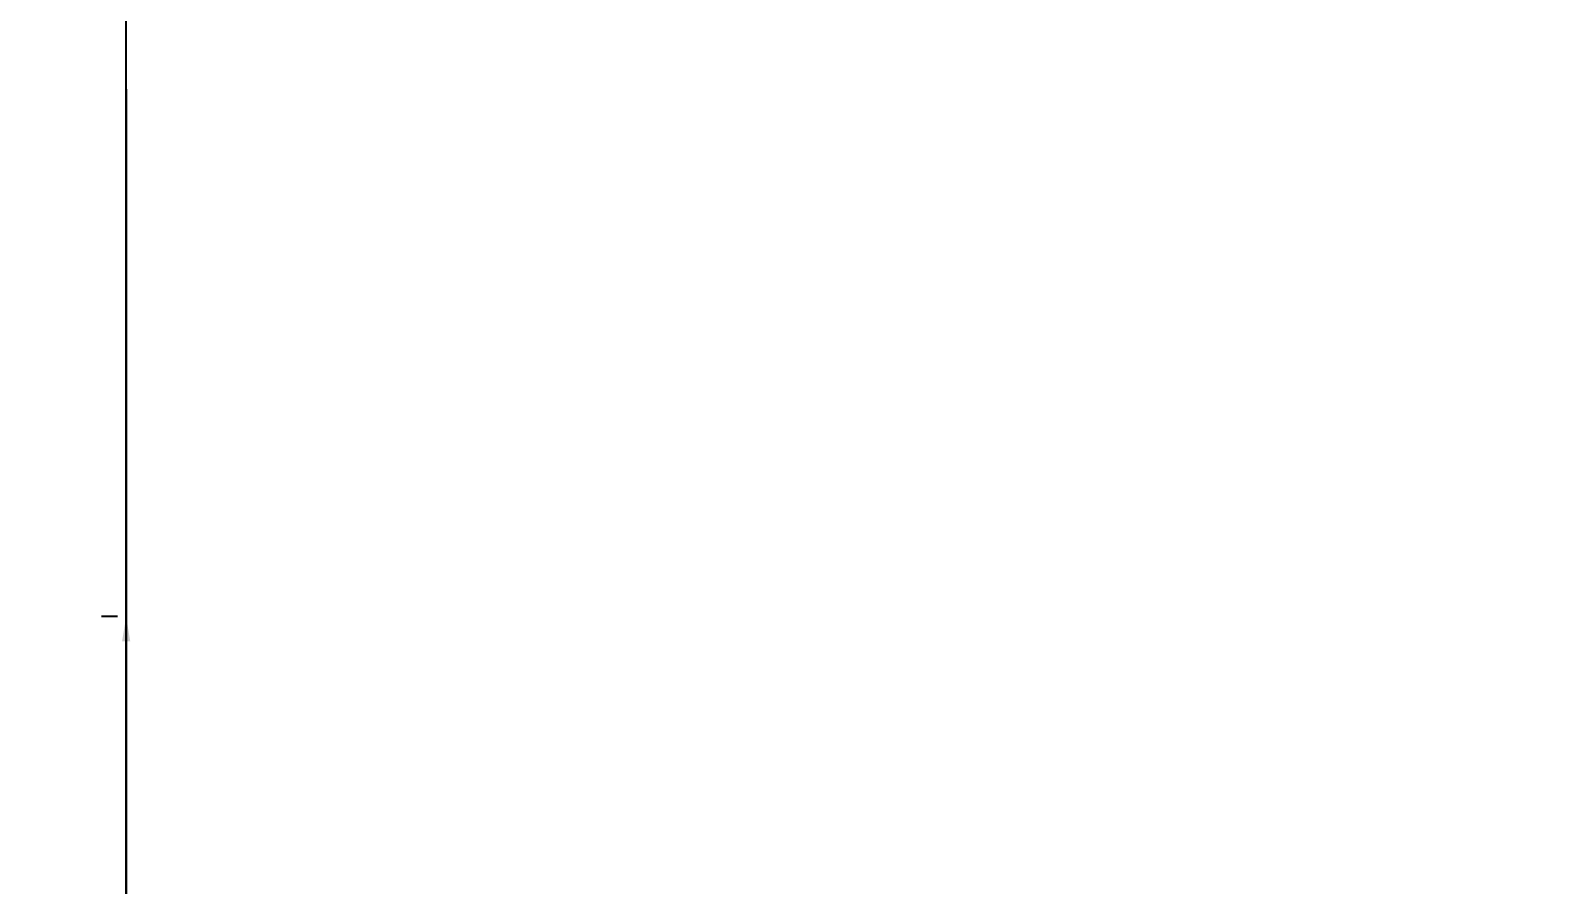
# Model space of a CAD drawing. Extents: x -27 to 262, y 5 to 196.
# Drawn here: x -0.7 to 10.29, y 126.76 to 132.98 of the extents above; entities that cross this region are included whole.
import ezdxf

# ---------------------------------------------------------------- set-up
doc = ezdxf.new("R2010")
doc.units = 0
doc.header["$LTSCALE"] = 25.4
doc.linetypes.add('KÖRPER', pattern=[0])
doc.layers.get('DEFPOINTS').update_dxf_attribs({"linetype": 'CONTINUOUS'})
doc.layers.add('2D_ANSICHT_1_DIMENSIONS_1', color=7, linetype='KÖRPER')
doc.layers.add('2D_ANSICHT_1_DRAWING_1', color=7, linetype='KÖRPER')
doc.dimstyles.get("Standard").update_dxf_attribs({"dimtxt": 0.18, "dimasz": 0.18, "dimexe": 0.18, "dimexo": 0.0625, "dimgap": 0.09, "dimtad": 0, "dimtih": 1, "dimtoh": 1, "dimzin": 0, "dimcen": 0.09, "dimazin": 3, "dimtfac": 1, "dimtofl": 0, "dimtmove": 0, "dimatfit": 3})

# ---------------------------------------------------------------- blocks, each defined once
blk = doc.blocks.new('*D8')
at = {"layer": '2D_ANSICHT_1_DIMENSIONS_1', "color": 0, "linetype": 'KÖRPER'}
for p, q in [((-0.062, 128.709), (-0.18, 128.709)), ((0, 128.529), (0, 123.686)), ((0, 113.73), (0, 118.572)), ((-0.062, 113.55), (-0.18, 113.55))]:
    blk.add_line(p, q, dxfattribs=at)
at = {"layer": '2D_ANSICHT_1_DIMENSIONS_1', "color": 0}
for points in [[(0.03, 128.529), (-0.03, 128.529), (0, 128.709)], [(-0.03, 113.73), (0.03, 113.73), (0, 113.55)]]:
    blk.add_solid(points, dxfattribs=at)
at = {"layer": 'DEFPOINTS', "color": 0}
for p in [(0, 128.709), (0, 113.55), (0, 113.55)]:
    blk.add_point(p, dxfattribs=at)
at = {"layer": '2D_ANSICHT_1_DIMENSIONS_1', "color": 0}
blk.add_text('15.1585', height=4.8325, dxfattribs=at).set_placement((-13.7, 118.737))
blk = doc.blocks.new('*D10')
at = {"layer": '2D_ANSICHT_1_DIMENSIONS_1', "color": 0, "linetype": 'KÖRPER'}
for p, q in [((0, 132.612), (0, 146.674)), ((0, 110.612), (0, 146.674)), ((-0.18, 146.494), (-0.36, 146.494)), ((0.18, 146.494), (0.36, 146.494))]:
    blk.add_line(p, q, dxfattribs=at)
at = {"layer": '2D_ANSICHT_1_DIMENSIONS_1', "color": 0}
for points in [[(-0.18, 146.464), (-0.18, 146.524), (0, 146.494)], [(0.18, 146.524), (0.18, 146.464), (0, 146.494)]]:
    blk.add_solid(points, dxfattribs=at)
at = {"layer": 'DEFPOINTS', "color": 0}
for p in [(0, 146.494), (0, 132.55), (0, 110.55)]:
    blk.add_point(p, dxfattribs=at)
at = {"layer": '2D_ANSICHT_1_DIMENSIONS_1', "color": 0}
blk.add_text('0.0000', height=4.8325, dxfattribs=at).set_placement((-0.304, 144.102))
blk = doc.blocks.new('*D11')
at = {"layer": '2D_ANSICHT_1_DIMENSIONS_1', "color": 0, "linetype": 'KÖRPER'}
for p, q in [((0, 132.612), (0, 147.01)), ((0, 100.612), (0, 147.01)), ((-0.18, 146.83), (-0.36, 146.83)), ((0.18, 146.83), (0.36, 146.83))]:
    blk.add_line(p, q, dxfattribs=at)
at = {"layer": '2D_ANSICHT_1_DIMENSIONS_1', "color": 0}
for points in [[(-0.18, 146.8), (-0.18, 146.86), (0, 146.83)], [(0.18, 146.86), (0.18, 146.8), (0, 146.83)]]:
    blk.add_solid(points, dxfattribs=at)
at = {"layer": 'DEFPOINTS', "color": 0}
for p in [(0, 146.83), (0, 132.55), (0, 100.55)]:
    blk.add_point(p, dxfattribs=at)
at = {"layer": '2D_ANSICHT_1_DIMENSIONS_1', "color": 0}
blk.add_text('0.0000', height=4.8325, dxfattribs=at).set_placement((-0.304, 144.437))

msp = doc.modelspace()

# ---------------------------------------------------------------- linework, layer by layer
at = {"layer": '2D_ANSICHT_1_DRAWING_1', "color": 5, "linetype": 'KÖRPER'}
for p, q in [((0, 132.55, 1.5), (0, 132.55, 131.05)), ((0, 131.05, 1.5), (0, 132.55, 1.5)), ((0, 132.55, 131.05), (0, 131.05, 131.05)), ((0, 131.05, 131.55), (0, 130.932, 131.55)), ((0, 131.05, 132.55), (0, 130.696, 132.55)), ((0, 131.05), (0, 130.696)), ((0, 131.05, 132.55), (0, 131.05, 131.55)), ((0, 131.05), (0, 131.05, 1)), ((0, 131.05, 1), (0, 130.932, 1)), ((0, 130.696, 132.55), (0, 122.55, 132.55)), ((0, 130.696), (0, 122.55))]:
    msp.add_line(p, q, dxfattribs=at)
at = {"layer": '2D_ANSICHT_1_DRAWING_1', "color": 5, "linetype": 'KÖRPER', "extrusion": (-1, 0, 0)}
for points in [[(-132.55, 131.05), (-132.55, 131.075), (-132.549, 131.099), (-132.548, 131.124), (-132.547, 131.148), (-132.545, 131.173), (-132.543, 131.197), (-132.54, 131.221), (-132.537, 131.246), (-132.534, 131.27), (-132.53, 131.294), (-132.526, 131.318), (-132.521, 131.343), (-132.516, 131.367), (-132.511, 131.391), (-132.505, 131.414), (-132.499, 131.438), (-132.492, 131.462), (-132.485, 131.485), (-132.478, 131.509), (-132.47, 131.532), (-132.462, 131.555), (-132.454, 131.578), (-132.445, 131.601), (-132.436, 131.624), (-132.426, 131.647), (-132.416, 131.669), (-132.406, 131.691), (-132.395, 131.713), (-132.384, 131.735), (-132.373, 131.757), (-132.361, 131.779), (-132.349, 131.8), (-132.337, 131.821), (-132.324, 131.842), (-132.311, 131.863), (-132.297, 131.883), (-132.283, 131.904), (-132.269, 131.924), (-132.255, 131.944), (-132.24, 131.963), (-132.225, 131.982), (-132.21, 132.002), (-132.194, 132.02), (-132.178, 132.039), (-132.161, 132.057), (-132.145, 132.075), (-132.128, 132.093), (-132.111, 132.111), (-132.093, 132.128), (-132.075, 132.145), (-132.057, 132.161), (-132.039, 132.178), (-132.02, 132.194), (-132.002, 132.21), (-131.982, 132.225), (-131.963, 132.24), (-131.944, 132.255), (-131.924, 132.269), (-131.904, 132.283), (-131.883, 132.297), (-131.863, 132.311), (-131.842, 132.324), (-131.821, 132.337), (-131.8, 132.349), (-131.779, 132.361), (-131.757, 132.373), (-131.735, 132.384), (-131.713, 132.395), (-131.691, 132.406), (-131.669, 132.416), (-131.647, 132.426), (-131.624, 132.436), (-131.601, 132.445), (-131.578, 132.454), (-131.555, 132.462), (-131.532, 132.47), (-131.509, 132.478), (-131.485, 132.485), (-131.462, 132.492), (-131.438, 132.499), (-131.414, 132.505), (-131.391, 132.511), (-131.367, 132.516), (-131.343, 132.521), (-131.318, 132.526), (-131.294, 132.53), (-131.27, 132.534), (-131.246, 132.537), (-131.221, 132.54), (-131.197, 132.543), (-131.173, 132.545), (-131.148, 132.547), (-131.124, 132.548), (-131.099, 132.549), (-131.075, 132.55), (-131.05, 132.55)], [(-132.55, 1.5), (-132.55, 1.475), (-132.549, 1.451), (-132.548, 1.426), (-132.547, 1.402), (-132.545, 1.377), (-132.543, 1.353), (-132.54, 1.329), (-132.537, 1.304), (-132.534, 1.28), (-132.53, 1.256), (-132.526, 1.232), (-132.521, 1.207), (-132.516, 1.183), (-132.511, 1.159), (-132.505, 1.136), (-132.499, 1.112), (-132.492, 1.088), (-132.485, 1.065), (-132.478, 1.041), (-132.47, 1.018), (-132.462, 0.995), (-132.454, 0.972), (-132.445, 0.949), (-132.436, 0.926), (-132.426, 0.903), (-132.416, 0.881), (-132.406, 0.859), (-132.395, 0.837), (-132.384, 0.815), (-132.373, 0.793), (-132.361, 0.771), (-132.349, 0.75), (-132.337, 0.729), (-132.324, 0.708), (-132.311, 0.687), (-132.297, 0.667), (-132.283, 0.646), (-132.269, 0.626), (-132.255, 0.606), (-132.24, 0.587), (-132.225, 0.568), (-132.21, 0.548), (-132.194, 0.53), (-132.178, 0.511), (-132.161, 0.493), (-132.145, 0.475), (-132.128, 0.457), (-132.111, 0.439), (-132.093, 0.422), (-132.075, 0.405), (-132.057, 0.389), (-132.039, 0.372), (-132.02, 0.356), (-132.002, 0.34), (-131.982, 0.325), (-131.963, 0.31), (-131.944, 0.295), (-131.924, 0.281), (-131.904, 0.267), (-131.883, 0.253), (-131.863, 0.239), (-131.842, 0.226), (-131.821, 0.213), (-131.8, 0.201), (-131.779, 0.189), (-131.757, 0.177), (-131.735, 0.166), (-131.713, 0.155), (-131.691, 0.144), (-131.669, 0.134), (-131.647, 0.124), (-131.624, 0.114), (-131.601, 0.105), (-131.578, 0.096), (-131.555, 0.088), (-131.532, 0.08), (-131.509, 0.072), (-131.485, 0.065), (-131.462, 0.058), (-131.438, 0.051), (-131.414, 0.045), (-131.391, 0.039), (-131.367, 0.034), (-131.343, 0.029), (-131.318, 0.024), (-131.294, 0.02), (-131.27, 0.016), (-131.246, 0.013), (-131.221, 0.01), (-131.197, 0.007), (-131.173, 0.005), (-131.148, 0.003), (-131.124, 0.002), (-131.099, 0.001), (-131.075, 0), (-131.05, 0)], [(-131.55, 1.5), (-131.55, 1.492), (-131.55, 1.484), (-131.549, 1.475), (-131.549, 1.467), (-131.548, 1.459), (-131.548, 1.451), (-131.547, 1.443), (-131.546, 1.435), (-131.545, 1.427), (-131.543, 1.419), (-131.542, 1.411), (-131.54, 1.402), (-131.539, 1.394), (-131.537, 1.386), (-131.535, 1.379), (-131.533, 1.371), (-131.531, 1.363), (-131.528, 1.355), (-131.526, 1.347), (-131.523, 1.339), (-131.521, 1.332), (-131.518, 1.324), (-131.515, 1.316), (-131.512, 1.309), (-131.509, 1.301), (-131.505, 1.294), (-131.502, 1.286), (-131.498, 1.279), (-131.495, 1.272), (-131.491, 1.264), (-131.487, 1.257), (-131.483, 1.25), (-131.479, 1.243), (-131.475, 1.236), (-131.47, 1.229), (-131.466, 1.222), (-131.461, 1.215), (-131.456, 1.209), (-131.452, 1.202), (-131.447, 1.196), (-131.442, 1.189), (-131.437, 1.183), (-131.431, 1.177), (-131.426, 1.17), (-131.42, 1.164), (-131.415, 1.158), (-131.409, 1.152), (-131.404, 1.146), (-131.398, 1.141), (-131.392, 1.135), (-131.386, 1.13), (-131.38, 1.124), (-131.373, 1.119), (-131.367, 1.113), (-131.361, 1.108), (-131.354, 1.103), (-131.348, 1.098), (-131.341, 1.094), (-131.335, 1.089), (-131.328, 1.084), (-131.321, 1.08), (-131.314, 1.075), (-131.307, 1.071), (-131.3, 1.067), (-131.293, 1.063), (-131.286, 1.059), (-131.278, 1.055), (-131.271, 1.052), (-131.264, 1.048), (-131.256, 1.045), (-131.249, 1.041), (-131.241, 1.038), (-131.234, 1.035), (-131.226, 1.032), (-131.218, 1.029), (-131.211, 1.027), (-131.203, 1.024), (-131.195, 1.022), (-131.187, 1.019), (-131.179, 1.017), (-131.171, 1.015), (-131.164, 1.013), (-131.156, 1.011), (-131.148, 1.01), (-131.139, 1.008), (-131.131, 1.007), (-131.123, 1.005), (-131.115, 1.004), (-131.107, 1.003), (-131.099, 1.002), (-131.091, 1.002), (-131.083, 1.001), (-131.075, 1.001), (-131.066, 1), (-131.058, 1), (-131.05, 1)], [(-131.55, 131.05), (-131.55, 131.058), (-131.55, 131.066), (-131.549, 131.075), (-131.549, 131.083), (-131.548, 131.091), (-131.548, 131.099), (-131.547, 131.107), (-131.546, 131.115), (-131.545, 131.123), (-131.543, 131.131), (-131.542, 131.139), (-131.54, 131.148), (-131.539, 131.156), (-131.537, 131.164), (-131.535, 131.171), (-131.533, 131.179), (-131.531, 131.187), (-131.528, 131.195), (-131.526, 131.203), (-131.523, 131.211), (-131.521, 131.218), (-131.518, 131.226), (-131.515, 131.234), (-131.512, 131.241), (-131.509, 131.249), (-131.505, 131.256), (-131.502, 131.264), (-131.498, 131.271), (-131.495, 131.278), (-131.491, 131.286), (-131.487, 131.293), (-131.483, 131.3), (-131.479, 131.307), (-131.475, 131.314), (-131.47, 131.321), (-131.466, 131.328), (-131.461, 131.335), (-131.456, 131.341), (-131.452, 131.348), (-131.447, 131.354), (-131.442, 131.361), (-131.437, 131.367), (-131.431, 131.373), (-131.426, 131.38), (-131.42, 131.386), (-131.415, 131.392), (-131.409, 131.398), (-131.404, 131.404), (-131.398, 131.409), (-131.392, 131.415), (-131.386, 131.42), (-131.38, 131.426), (-131.373, 131.431), (-131.367, 131.437), (-131.361, 131.442), (-131.354, 131.447), (-131.348, 131.452), (-131.341, 131.456), (-131.335, 131.461), (-131.328, 131.466), (-131.321, 131.47), (-131.314, 131.475), (-131.307, 131.479), (-131.3, 131.483), (-131.293, 131.487), (-131.286, 131.491), (-131.278, 131.495), (-131.271, 131.498), (-131.264, 131.502), (-131.256, 131.505), (-131.249, 131.509), (-131.241, 131.512), (-131.234, 131.515), (-131.226, 131.518), (-131.218, 131.521), (-131.211, 131.523), (-131.203, 131.526), (-131.195, 131.528), (-131.187, 131.531), (-131.179, 131.533), (-131.171, 131.535), (-131.164, 131.537), (-131.156, 131.539), (-131.148, 131.54), (-131.139, 131.542), (-131.131, 131.543), (-131.123, 131.545), (-131.115, 131.546), (-131.107, 131.547), (-131.099, 131.548), (-131.091, 131.548), (-131.083, 131.549), (-131.075, 131.549), (-131.066, 131.55), (-131.058, 131.55), (-131.05, 131.55)]]:
    msp.add_lwpolyline(points, dxfattribs=at)
at = {"layer": '2D_ANSICHT_1_DRAWING_1', "color": 5, "linetype": 'KÖRPER'}
for points in [[(0, 130.696, 132.55), (0, 130.7, 132.534), (0, 130.704, 132.519), (0, 130.707, 132.503), (0, 130.711, 132.487), (0, 130.715, 132.472), (0, 130.719, 132.456), (0, 130.722, 132.441), (0, 130.726, 132.425), (0, 130.73, 132.409), (0, 130.733, 132.394), (0, 130.737, 132.378), (0, 130.741, 132.362), (0, 130.744, 132.347), (0, 130.748, 132.331), (0, 130.752, 132.316), (0, 130.755, 132.3), (0, 130.759, 132.284), (0, 130.763, 132.269), (0, 130.766, 132.253), (0, 130.77, 132.237), (0, 130.774, 132.222), (0, 130.777, 132.206), (0, 130.781, 132.191), (0, 130.785, 132.175), (0, 130.789, 132.159), (0, 130.792, 132.144), (0, 130.796, 132.128), (0, 130.8, 132.112), (0, 130.803, 132.097), (0, 130.807, 132.081), (0, 130.811, 132.066), (0, 130.814, 132.05), (0, 130.818, 132.034), (0, 130.822, 132.019), (0, 130.825, 132.003), (0, 130.829, 131.987), (0, 130.833, 131.972), (0, 130.836, 131.956), (0, 130.84, 131.941), (0, 130.844, 131.925), (0, 130.847, 131.909), (0, 130.851, 131.894), (0, 130.855, 131.878), (0, 130.858, 131.862), (0, 130.862, 131.847), (0, 130.866, 131.831), (0, 130.87, 131.816), (0, 130.873, 131.8), (0, 130.877, 131.784), (0, 130.881, 131.769), (0, 130.884, 131.753), (0, 130.888, 131.737), (0, 130.892, 131.722), (0, 130.895, 131.706), (0, 130.899, 131.691), (0, 130.903, 131.675), (0, 130.906, 131.659), (0, 130.91, 131.644), (0, 130.914, 131.628), (0, 130.917, 131.612), (0, 130.921, 131.597), (0, 130.925, 131.581), (0, 130.928, 131.566), (0, 130.932, 131.55), (0, 130.936, 131.534), (0, 130.94, 131.519), (0, 130.943, 131.503), (0, 130.947, 131.487), (0, 130.951, 131.472), (0, 130.954, 131.456), (0, 130.958, 131.441), (0, 130.962, 131.425), (0, 130.965, 131.409), (0, 130.969, 131.394), (0, 130.973, 131.378), (0, 130.976, 131.362), (0, 130.98, 131.347), (0, 130.984, 131.331), (0, 130.987, 131.316), (0, 130.991, 131.3), (0, 130.995, 131.284), (0, 130.998, 131.269), (0, 131.002, 131.253), (0, 131.006, 131.238), (0, 131.009, 131.222), (0, 131.013, 131.206), (0, 131.017, 131.191), (0, 131.021, 131.175), (0, 131.024, 131.159), (0, 131.028, 131.144), (0, 131.032, 131.128), (0, 131.035, 131.113), (0, 131.039, 131.097), (0, 131.043, 131.081), (0, 131.046, 131.066), (0, 131.05, 131.05)], [(0, 130.696, 0), (0, 130.7, 0.016), (0, 130.704, 0.031), (0, 130.707, 0.047), (0, 130.711, 0.063), (0, 130.715, 0.078), (0, 130.719, 0.094), (0, 130.722, 0.109), (0, 130.726, 0.125), (0, 130.73, 0.141), (0, 130.733, 0.156), (0, 130.737, 0.172), (0, 130.741, 0.188), (0, 130.744, 0.203), (0, 130.748, 0.219), (0, 130.752, 0.234), (0, 130.755, 0.25), (0, 130.759, 0.266), (0, 130.763, 0.281), (0, 130.766, 0.297), (0, 130.77, 0.313), (0, 130.774, 0.328), (0, 130.777, 0.344), (0, 130.781, 0.359), (0, 130.785, 0.375), (0, 130.789, 0.391), (0, 130.792, 0.406), (0, 130.796, 0.422), (0, 130.8, 0.438), (0, 130.803, 0.453), (0, 130.807, 0.469), (0, 130.811, 0.484), (0, 130.814, 0.5), (0, 130.818, 0.516), (0, 130.822, 0.531), (0, 130.825, 0.547), (0, 130.829, 0.563), (0, 130.833, 0.578), (0, 130.836, 0.594), (0, 130.84, 0.609), (0, 130.844, 0.625), (0, 130.847, 0.641), (0, 130.851, 0.656), (0, 130.855, 0.672), (0, 130.858, 0.688), (0, 130.862, 0.703), (0, 130.866, 0.719), (0, 130.87, 0.734), (0, 130.873, 0.75), (0, 130.877, 0.766), (0, 130.881, 0.781), (0, 130.884, 0.797), (0, 130.888, 0.813), (0, 130.892, 0.828), (0, 130.895, 0.844), (0, 130.899, 0.859), (0, 130.903, 0.875), (0, 130.906, 0.891), (0, 130.91, 0.906), (0, 130.914, 0.922), (0, 130.917, 0.938), (0, 130.921, 0.953), (0, 130.925, 0.969), (0, 130.928, 0.984), (0, 130.932, 1), (0, 130.936, 1.016), (0, 130.94, 1.031), (0, 130.943, 1.047), (0, 130.947, 1.063), (0, 130.951, 1.078), (0, 130.954, 1.094), (0, 130.958, 1.109), (0, 130.962, 1.125), (0, 130.965, 1.141), (0, 130.969, 1.156), (0, 130.973, 1.172), (0, 130.976, 1.188), (0, 130.98, 1.203), (0, 130.984, 1.219), (0, 130.987, 1.234), (0, 130.991, 1.25), (0, 130.995, 1.266), (0, 130.998, 1.281), (0, 131.002, 1.297), (0, 131.006, 1.313), (0, 131.009, 1.328), (0, 131.013, 1.344), (0, 131.017, 1.359), (0, 131.021, 1.375), (0, 131.024, 1.391), (0, 131.028, 1.406), (0, 131.032, 1.422), (0, 131.035, 1.438), (0, 131.039, 1.453), (0, 131.043, 1.469), (0, 131.046, 1.484), (0, 131.05, 1.5)]]:
    msp.add_polyline3d(points, dxfattribs=at)

# ---------------------------------------------------------------- dimensions: what is measured, and where the dimension line sits
at = {"layer": '2D_ANSICHT_1_DIMENSIONS_1', "color": 18, "linetype": 'KÖRPER'}
for base, p1, p2, picture, middle in [((0, 146.829505067), (0, 132.55, 103.55), (0, 100.55, 106.55), '*D11', (10.57652299, 146.829505067)), ((0, 146.494075581), (0, 132.55, 124.408715646), (0, 110.55, 109.55), '*D10', (10.57652299, 146.494075581))]:
    dim = msp.add_linear_dim(base=base, p1=p1, p2=p2, dimstyle='STANDARD', override={"dimtxt": 4.832509}, dxfattribs=at)
    dim.commit()
    dim.dimension.update_dxf_attribs({"geometry": picture, "text_midpoint": middle})
dim = msp.add_linear_dim(base=(0, 113.55), p1=(0, 128.709), p2=(0, 113.55, 106.55), angle=90, dimstyle='STANDARD', override={"dimtxt": 4.832509}, dxfattribs=at)
dim.commit()
dim.dimension.update_dxf_attribs({"geometry": '*D8', "text_midpoint": (0, 121.129)})

doc.saveas('drawing.dxf')
